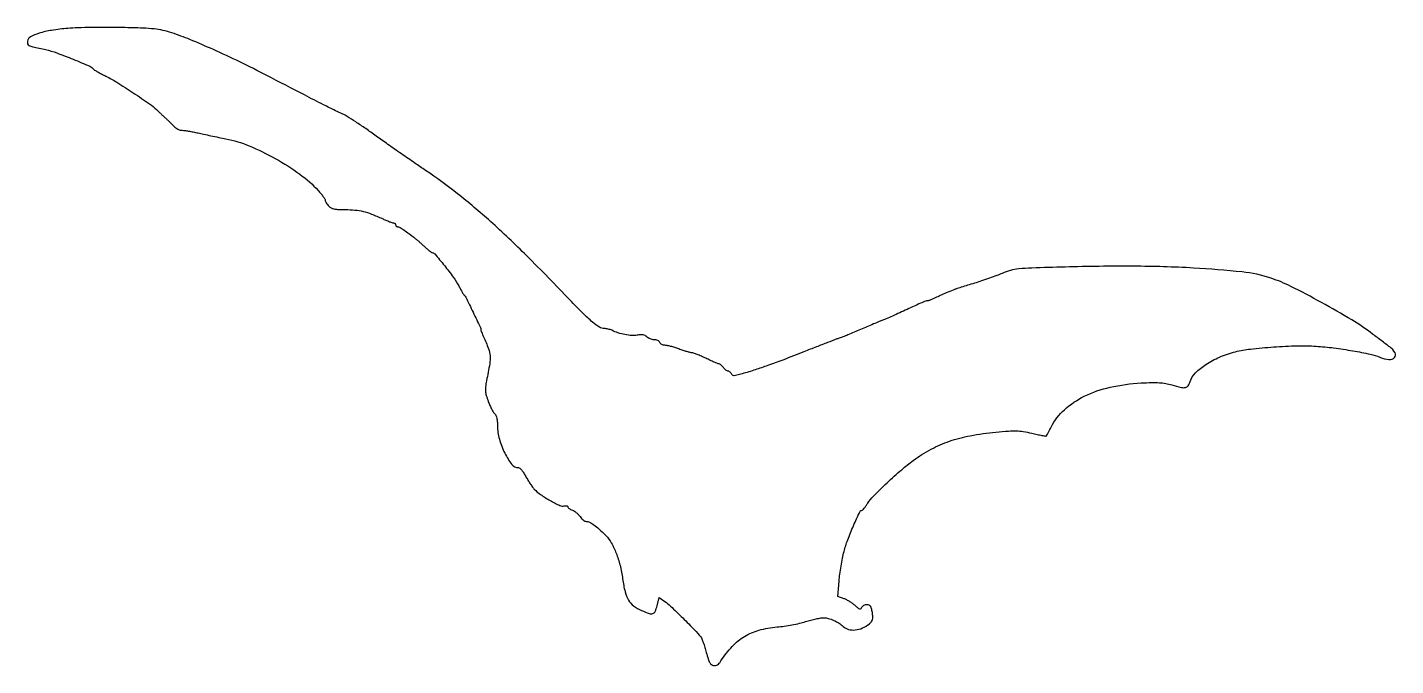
# Model space of a CAD drawing. Extents: x 0 to 739, y 0 to 345.
import ezdxf

# ---------------------------------------------------------------- set-up
doc = ezdxf.new("R2010")
doc.units = 0

msp = doc.modelspace()

# ---------------------------------------------------------------- linework, layer by layer
msp.add_lwpolyline([(22, 343.993631, 0.018648), (13.253709, 342.941876, 0.036699), (6.438634, 341.343773, 0.046227), (1.752977, 339.384288, 0.238226), (0.179863, 337.155351, 0.11274), (0.294333, 335.684706, 0.210003), (1.064694, 334.79961, 0.052973), (3.062544, 334.104663, 0.002511), (10, 332.524978, -0.032429), (16.039148, 330.764181, -0.009917), (24.915885, 327.337888, -0.005567), (33.799481, 323.58893, -0.123812), (36, 321.892211, 0.094338), (36.41682, 321.530236, 0.003915), (38.138438, 320.54646, 0.006667), (40.212854, 319.418635, 0.004673), (42.57766, 318.201582, -0.023287), (48.364833, 314.945293, -0.006094), (57.329217, 309.183268, -0.005092), (66.11073, 303.257073, -0.040025), (69.9218, 300.150947, 0.00166), (70.784117, 299.330493, 0.000621), (71.999039, 298.185065, 0.000615), (73.325696, 296.940474, 0.000746), (74.572747, 295.776934, -0.003636), (75.834334, 294.586116, -0.002733), (77.205578, 293.258357, -0.002762), (78.481848, 291.995091, -0.006348), (79.424965, 291.026934, 0.052956), (80.336073, 290.251099, 0.039666), (81.480518, 289.595412, 0.040539), (82.671864, 289.147051, 0.069843), (83.71945, 289, -0.03361), (85.01927, 288.912527, -0.007538), (87.215793, 288.581759, -0.007786), (89.744925, 288.121245, -0.007464), (92.294484, 287.5762, 0.003369), (95.295516, 286.908896, 0.001476), (99.281035, 286.063134, 0.001461), (103.516606, 285.190281, 0.001955), (107.364358, 284.424716, -0.049998), (119.915766, 280.646346, -0.029566), (134.005222, 273.81548, -0.029515), (147.248786, 265.335017, -0.048198), (157.223266, 256.5, -0.014071), (158.651042, 254.876829, -0.018265), (159.860676, 253.307813, -0.01612), (160.765106, 251.951193, -0.134398), (160.973266, 251.25, 0.100569), (161.110579, 250.641238, 0.031551), (161.548726, 249.810609, 0.030088), (162.167631, 248.922511, 0.02916), (162.894737, 248.105263, 0.080522), (164.194059, 247.168415, 0.063738), (165.830967, 246.595454, 0.040733), (168.162393, 246.295458, 0.011638), (171.810771, 246.210526, -0.023), (177.03551, 245.970059, -0.036449), (181.453646, 245.23506, -0.033185), (186.000945, 243.808158, -0.015495), (191.688075, 241.394329, 0.007191), (193.752567, 240.477332, 0.009443), (195.664093, 239.703334, 0.007293), (197.276603, 239.112415, 0.084369), (197.938075, 239, -0.093067), (198.343445, 238.923887, -0.09634), (198.688059, 238.70625, -0.099218), (198.918706, 238.381553, -0.105349), (199, 238, 0.105836), (199.081677, 237.618453, 0.099299), (199.31335, 237.29375, 0.096207), (199.659513, 237.076095, 0.092633), (200.066722, 237, -0.131922), (201.007165, 236.747474, -0.015886), (202.846542, 235.603404, -0.012413), (205.536473, 233.711224, -0.003138), (209.812543, 230.5, -0.014653), (210.533884, 229.91703, -0.002976), (211.775503, 228.839062, -0.003136), (213.204344, 227.567586, -0.002934), (214.649291, 226.25, 0.00547), (216.029172, 225.004499, 0.008291), (217.258648, 223.954688, 0.003918), (218.318095, 223.093884, 0.170237), (218.585849, 223, -0.220829), (220.174848, 222.262228, -0.005677), (225.314525, 216.035843, -0.012563), (230.137721, 209.738413, -0.034645), (233.101524, 205.002801, 0.004866), (234.0619, 203.243527, 0.006648), (234.96336, 201.678957, 0.004515), (235.746148, 200.387868, 0.073956), (236.071615, 200.002801, -0.099393), (236.871155, 198.953724, -0.001086), (240.810068, 190.818589, -0.000982), (244.73751, 182.620869, -0.111665), (245, 181.460174, 0.082988), (245.06825, 181.051803, 0.007419), (245.422272, 180.069877, 0.009505), (245.88698, 178.905992, 0.007276), (246.437523, 177.651129, -0.015275), (249.154391, 171.179064, -0.074566), (250.011392, 167.31106, -0.059787), (249.794334, 162.995146, -0.00767), (248.085666, 153.865771, 0.017838), (247.534781, 150.551035, 0.052931), (247.481265, 148.24996, 0.052077), (247.91192, 145.968531, 0.01685), (249.008482, 142.706876, 0.014564), (249.907137, 140.502815, 0.016553), (250.897863, 138.4486, 0.0159), (251.846579, 136.769434, 0.083189), (252.537762, 135.96866, -0.118696), (253.161751, 135.133693, -0.044181), (253.621808, 133.732264, -0.035838), (253.915202, 131.881806, -0.020668), (254.015056, 129.627555, 0.067066), (255.013389, 122.379042, 0.048813), (257.94696, 114.778447, 0.050163), (261.772958, 108.758346, 0.230037), (265.392593, 107, -0.198033), (266.041067, 106.732678, -0.025921), (267.064737, 105.604687, -0.026914), (268.187305, 104.069272, -0.019494), (269.274141, 102.25, 0.011791), (270.413297, 100.274667, 0.010367), (271.692614, 98.26736, 0.010474), (272.922518, 96.504249, 0.03061), (273.867413, 95.362288, 0.055379), (277.235997, 92.480308, 0.021688), (282.446502, 89.259197, 0.016069), (287.720973, 86.525392, 0.17728), (290.050896, 86.303059, -0.043319), (290.797605, 86.430617, -0.074022), (291.427451, 86.389516, -0.111239), (291.845526, 86.195493, -0.232753), (292, 85.88163, 0.186404), (292.162563, 85.460731, 0.045878), (292.719012, 84.95065, 0.0407), (293.510625, 84.444478, 0.031066), (294.447701, 84.019884, -0.054223), (295.506135, 83.480023, -0.030337), (296.666162, 82.615151, -0.029918), (297.745334, 81.58713, -0.042478), (298.562711, 80.544635, 0.042147), (299.325007, 79.571065, 0.043152), (300.234218, 78.747486, 0.04695), (301.148268, 78.179582, 0.116044), (301.911619, 78, -0.116894), (303.735791, 77.567622, -0.040136), (306.071413, 76.149442, -0.029867), (308.939265, 73.803447, -0.012745), (312.49639, 70.348381, -0.065419), (315.47299, 66.382143, -0.03577), (318.076272, 60.876039, -0.032126), (320.158245, 54.283898, -0.026039), (321.556188, 47, 0.024608), (322.890928, 39.936354, 0.07625), (324.722181, 35.45805, 0.097722), (327.52124, 32.362868, 0.058381), (331.832905, 29.870412, 0.019116), (335.895009, 28.29821, 0.15843), (337.846423, 28.265402, 0.21695), (339.116705, 29.390168, 0.039385), (340.193361, 32.433142), (341.379046, 36.866284), (344.439523, 34.730912, -0.038626), (347.427566, 32.282745, -0.003928), (354.003281, 25.887546, -0.004728), (360.436357, 19.410612, -0.024962), (363.746391, 15.656606, -0.070262), (364.332769, 14.661358, -0.0113), (365.14847, 12.555356, -0.012297), (365.997676, 10.012711, -0.01052), (366.769175, 7.296069, 0.01094), (367.787328, 3.722302, 0.051747), (368.621206, 1.76542, 0.099758), (369.534437, 0.692316, 0.131753), (370.709585, 0.188731, 0.089624), (371.782984, 0.227294, 0.086822), (372.788146, 0.637993, 0.071091), (373.747411, 1.45097, 0.038247), (374.686802, 2.688333, -0.0437), (380.797262, 10.557614, -0.070064), (387.379175, 15.916281, -0.070043), (395.186459, 19.249909, -0.043646), (405, 20.999813, 0.014395), (408.754184, 21.444914, 0.009656), (413.01688, 22.159574, 0.009729), (417.121538, 23.012505, 0.018894), (420.355335, 23.880115, -0.010975), (423.199256, 24.691603, -0.010983), (426.075338, 25.377284, -0.010868), (428.609238, 25.86549, -0.042176), (430.201043, 26, -0.070788), (432.608568, 25.657435, -0.033751), (435.552806, 24.582178, -0.033299), (438.444399, 23.061282, -0.049452), (440.7214, 21.331714, 0.119799), (443.592817, 19.725693, 0.093138), (447.169996, 19.418151, 0.080933), (451.055384, 20.457954, 0.062843), (454.795606, 22.743527, 0.047387), (455.993383, 23.902072, 0.111756), (456.569205, 24.995396, 0.085293), (456.700138, 26.414664, 0.020098), (456.417797, 28.788702, 0.018782), (455.970074, 31.042211, 0.094167), (455.446118, 32.210897, 0.15758), (454.6731, 32.797284, 0.084292), (453.479181, 33, 0.063276), (452.56868, 32.88431, 0.061116), (451.704513, 32.544302, 0.066144), (451.014333, 32.042112, 0.111273), (450.618683, 31.448687, -0.116703), (450.175872, 30.799711, -0.264559), (449.615742, 30.673036, -0.10099), (448.784691, 31.122899, -0.013045), (447.261694, 32.468236, 0.029992), (445.959714, 33.542066, 0.018839), (444.321967, 34.643434, 0.018899), (442.622047, 35.608986, 0.032557), (441.132236, 36.263021), (437.764472, 37.486945), (438.435675, 45.75916, -0.013299), (438.837811, 49.483517, -0.008114), (439.500502, 53.856983, -0.00813), (440.29861, 58.172612, -0.014262), (441.118078, 61.709915, -0.026275), (443.104895, 67.940062, -0.01299), (446.241714, 75.631858, -0.005087), (449.65739, 83.211675, -0.292228), (450.891021, 84, 0.214634), (451.243444, 84.15859, 0.011942), (452.039647, 85.101562, 0.016696), (452.949154, 86.313139, 0.011301), (453.906946, 87.75, -0.055381), (456.965051, 91.562817, -0.007464), (464.353287, 98.715852, -0.009282), (472.253599, 105.867971, -0.021514), (478.5, 110.859019, -0.034452), (488.155338, 116.942734, -0.040697), (498.044459, 121.26468, -0.036862), (509.288743, 124.219645, -0.021441), (523.112619, 126.173666, -0.006627), (529.951766, 126.751525, -0.025986), (534.185038, 126.832302, -0.033249), (537.867053, 126.46527, -0.016365), (542.483045, 125.536506, 0.005317), (545.419739, 124.877803, 0.008449), (547.947767, 124.383433, 0.003206), (550.104923, 124.013565, 0.256475), (550.417398, 124.123651, 0.057797), (550.623275, 124.415425, 0.00188), (551.305601, 125.67863, 0.003585), (552.095429, 127.179871, 0.002482), (552.968166, 128.888705, -0.092911), (560.103066, 138.225416, -0.069502), (570.855123, 145.490324, -0.059526), (584.835792, 150.381155, -0.040698), (601.521601, 152.668925, -0.008029), (607.29529, 152.893355, -0.021167), (611.432764, 152.812523, -0.0277), (614.834086, 152.411883, -0.027576), (618.175508, 151.637356, 0.011244), (623.270465, 150.279683, 0.10662), (625.514342, 150.222457, 0.207303), (626.889325, 151.154588, 0.061942), (627.998461, 153.495338, -0.117677), (630.839318, 158.097331, -0.051044), (636.461047, 162.657092, -0.044977), (643.941436, 166.642976, -0.037219), (652.5, 169.529429, -0.035332), (660.549816, 170.996254, -0.010286), (673.110072, 172.117517, -0.010734), (686.079133, 172.727462, -0.023614), (696, 172.512249, -0.014543), (705.503552, 171.577982, -0.010961), (715.883811, 170.019793, -0.010124), (725.241949, 168.208698, -0.046123), (730.528739, 166.552439, 0.069844), (735.392379, 165.27776, 0.236177), (738.391568, 166.362351, 0.337921), (738.670352, 168.928903, 0.096205), (735.801269, 172.100433, -0.000395), (734.165828, 173.329298, -0.00013), (731.764605, 175.137519, -0.00013), (729.102604, 177.144287, -0.000147), (726.551269, 179.069845, 0.02618), (715.308844, 186.670197, 0.00994), (698.891237, 196.119133, 0.009469), (682.436098, 204.757519, 0.036133), (671.732906, 209.185284, 0.053408), (656.117099, 212.567595, 0.013055), (629.842731, 214.686671, 0.012246), (597.403334, 215.656177, 0.008346), (560.5, 215.238934, 0.001492), (542.581485, 214.683609, 0.016684), (535.461382, 214.203482, 0.040669), (530.93298, 213.370143, 0.038212), (526.5, 211.80368, -0.013126), (523.568737, 210.599434, -0.005721), (519.61875, 209.148104, -0.005656), (515.384814, 207.700899, -0.007508), (511.5, 206.486261, 0.00287), (507.870979, 205.38844, 0.003269), (504.409375, 204.294693, 0.002966), (501.482458, 203.329583, 0.018314), (500, 202.76978, 0.001538), (496.339828, 201.218988, 0.002161), (493.083477, 199.810786, 0.002293), (490.413806, 198.627954, 0.008723), (488.763569, 197.852862, -0.021206), (488.020856, 197.526391, -0.018974), (487.225336, 197.250528, -0.019389), (486.491797, 197.057684, -0.054631), (485.965424, 197, 0.098313), (485.235199, 196.855017, 0.002966), (482.365669, 195.64881, 0.005773), (478.996315, 194.162688, 0.003944), (475.201856, 192.400205, -0.00273), (471.230824, 190.54397, -0.002907), (467.321795, 188.770143, -0.002764), (463.941481, 187.282239, -0.013461), (462, 186.501833, 0.008036), (460.112959, 185.766984, 0.001968), (457.03125, 184.495331, 0.002015), (453.510938, 183.00976, 0.002011), (450, 181.494724, -0.002618), (446.562395, 180.016283, -0.003002), (443.2625, 178.640815, -0.002706), (440.450993, 177.506416, -0.017174), (439, 176.987017, 0.013411), (437.326856, 176.402263, 0.00077), (432.240625, 174.46112, 0.001174), (426.193942, 172.126441, 0.000862), (419.5, 169.510467, -0.002045), (408.003051, 165.048799, -0.005815), (399.944519, 162.066363, -0.007673), (393.203941, 159.776435, -0.007048), (386.203258, 157.625832, -0.007817), (383.18313, 156.795449, -0.059579), (381.724853, 156.599354, -0.155021), (380.890201, 156.851103, -0.15212), (380.34627, 157.540019, 0.064608), (380.044611, 158.098231, 0.061596), (379.606246, 158.571131, 0.066334), (379.103734, 158.891645, 0.109255), (378.61377, 159, -0.12274), (378.063913, 159.137044, -0.04118), (377.362421, 159.5875, -0.038057), (376.638131, 160.234666, -0.035258), (376, 161, 0.03057), (375.372485, 161.767097, 0.034536), (374.679588, 162.419082, 0.036946), (374.022025, 162.880707, 0.129837), (373.529241, 163.022406, -0.089248), (372.868677, 163.156166, -0.005717), (371.039839, 163.906317, -0.008222), (368.873264, 164.866397, -0.006021), (366.5, 166, 0.008918), (364.091676, 167.133257, 0.011175), (361.817728, 168.093683, 0.009473), (359.889216, 168.815924, 0.081328), (358.985883, 168.977594, -0.058546), (358.096025, 169.09552, -0.008271), (356.309207, 169.580918, -0.009335), (354.205971, 170.232597, -0.007823), (352, 171, 0.011432), (349.746927, 171.765607, 0.012078), (347.501909, 172.4125, 0.011767), (345.544378, 172.876751, 0.05238), (344.371106, 173, -0.06421), (343.503402, 173.111892, -0.061455), (342.67855, 173.440625, -0.066281), (342.018591, 173.92624, -0.109852), (341.638374, 174.5, 0.122426), (341.23706, 175.074134, 0.064629), (340.509241, 175.559375, 0.058308), (339.58638, 175.888389, 0.056556), (338.602813, 176, -0.053716), (337.547349, 176.113719, -0.038548), (336.410322, 176.455148, -0.039118), (335.365799, 176.95581, -0.065151), (334.593419, 177.549438, 0.076987), (333.663594, 178.229851, 0.077909), (332.575241, 178.593606, 0.060954), (331.211533, 178.655412, 0.027251), (329.427775, 178.420473, -0.063501), (326.514392, 178.249513, -0.031321), (322.830729, 178.734253, -0.030629), (319.040876, 179.720962, -0.040871), (315.763569, 181.097464, 0.043337), (314.927539, 181.443774, 0.022611), (313.837112, 181.73488, 0.02231), (312.683291, 181.934195, 0.031621), (311.643812, 182, -0.144823), (309.105334, 182.751013, -0.029965), (305.314676, 185.545172, -0.021791), (300.224212, 190.181035, -0.007028), (293.087032, 197.475907, 0.006958), (269.810137, 221.273761, 0.012903), (250.166494, 239.822705, 0.015473), (232.449709, 254.745192, 0.019672), (215.173153, 267.33416, -0.002943), (209.314665, 271.310061, -0.001567), (202.110239, 276.294892, -0.00156), (194.781763, 281.433625, -0.002427), (188.5, 285.913546, 0.004958), (182.846571, 289.902349, 0.00592), (177.4375, 293.545114, 0.005155), (172.815244, 296.511337, 0.038146), (170.5, 297.728386, -0.012423), (166.514599, 299.568536, -0.003131), (160.123038, 302.764478, -0.001714), (149.763599, 308.070572, -0.000272), (129.5, 318.551411, 0.006534), (114.795336, 325.925116, 0.007548), (100.589416, 332.554888, 0.008147), (87.921198, 337.989619, 0.018361), (78.116129, 341.593726, 0.023523), (73.306699, 342.91696, 0.028639), (68.699182, 343.680346, 0.017664), (62.542483, 344.121953, 0.003577), (51.589378, 344.441083, 0.00498), (43.510987, 344.538155, 0.004294), (35.02313, 344.48271, 0.004326), (27.325678, 344.299687, 0.012491)], format="xyb", close=True)

doc.saveas('drawing.dxf')
